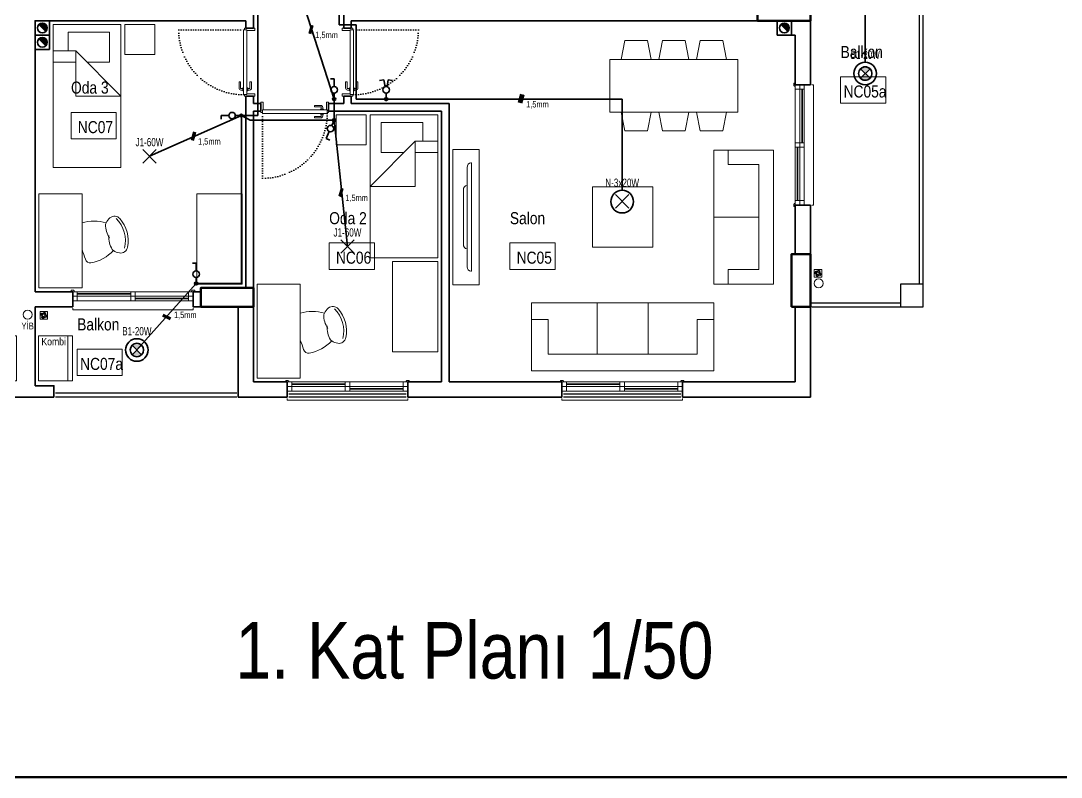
# Model space of a CAD drawing. Header units: millimetres. Extents: x 1852829 to 1882754, y -270850 to -231658.
# Drawn here: x 1862154 to 1863536, y -249346 to -248341 of the extents above; entities that cross this region are included whole.
import ezdxf
from ezdxf.enums import TextEntityAlignment as Align

# ---------------------------------------------------------------- set-up
doc = ezdxf.new("R2010")
doc.units = ezdxf.units.MM
for name, pattern in [('CONTINOUS', [0]), ('CONTINU', [0]), ('DASHED', [0.75, 0.5, -0.25]), ('izdüşüm arka', [3.174999999999999, 0, -3.174999999999999])]:
    doc.linetypes.add(name, pattern=pattern)
for name, color, linetype, lineweight in [('a_ba', 6, 'Continuous', 50), ('a_doğrama', 251, 'Continuous', 20), ('a_duvar', 251, 'Continuous', 35), ('a_görünüş', 32, 'Continuous', 25), ('a_görünüş_ince', 8, 'Continuous', 20), ('a_izdüşüm_arka', 251, 'izdüşüm arka', 30), ('a_not_mahal', 253, 'Continuous', 5), ('a_not_text', 7, 'Continuous', 13), ('a_tefriş', 8, 'Continuous', 20), ('a_çerçeve_line', 7, 'Continuous', 50), ('Aydınlatma', 4, 'CONTINOUS', 35), ('Aydınlatma_', 3, 'Continuous', 40), ('m_yib', 65, 'Continuous', 20), ('Priz', 6, 'CONTINOUS', 40), ('Topraklama', 3, 'DASHED', 40)]:
    doc.layers.add(name, color=color, linetype=linetype, lineweight=lineweight)
doc.styles.add('Grupcad', font='arial.ttf', dxfattribs={"width": 0.7})
doc.styles.add('OL', font='tsimplex.shx', dxfattribs={"width": 0.8, "height": 12})
doc.styles.get("Standard").update_dxf_attribs({"font": 'ARIALN.TTF'})

# ---------------------------------------------------------------- blocks, each defined once
blk = doc.blocks.new('K2')
at = {"layer": 'a_doğrama', "color": 251, "linetype": 'Continuous'}
for p, q in [((-13.00000000162981, 88.09999999962747), (-13.00000000186265, 1.900000000372529)), ((-13.00000000162981, 88.09999999962747), (-8.500000001862645, 88.09999999962747)), ((-12.00000000162981, 90), (-12.00000000162981, 88.09999999962747)), ((-12.00000000162981, 90), (-10.00000000186265, 90)), ((-8.500000001862645, 88.09999999962747), (-8.500000001862645, 1.900000000372529)), ((-13.00000000186265, 1.900000000372529), (-8.500000001862645, 1.900000000372529)), ((-12.00000000186265, 0), (-12.00000000186265, 1.900000000372529)), ((-12.00000000186265, 0), (-10.00000000186265, 0))]:
    blk.add_line(p, q, dxfattribs=at)
at = {"layer": 'a_doğrama', "color": 251}
for points in [[(-13.00000000162981, 83.09999999962747), (-13.50000000186265, 83.09999999962747, 0.4142135623730951), (-14.00000000186265, 82.59999999962747), (-14.00000000186265, 79.59999999962747, 0.414213562373095), (-13.50000000162981, 79.09999999968568), (-13.00000000162981, 79.09999999962747)], [(-8.500000001629815, 83.09999999962747), (-8.000000001629815, 83.09999999962747, -0.4142135623730951), (-7.500000001862645, 82.59999999962747), (-7.500000001862645, 79.59999999962747, -0.414213562373095), (-8.000000001629815, 79.09999999962747), (-8.500000001629815, 79.09999999962747)], [(-14.00000000162981, 80.09999999962747), (-16.50000000162981, 80.09999999962747, 0.414213562373095), (-17.00000000162981, 79.59999999962747), (-17.00000000186265, 71.09999999962747), (-19.00000000186265, 71.09999999962747), (-19.00000000186265, 79.59999999962747)], [(-7.500000001862645, 80.09999999956926), (-5.000000001862645, 80.09999999962747, -0.414213562373095), (-4.500000001862645, 79.59999999962747), (-4.500000001862645, 71.09999999962747), (-2.500000001862645, 71.09999999962747), (-2.500000001629815, 79.59999999962747)]]:
    blk.add_lwpolyline(points, format="xyb", dxfattribs=at)
at = {"layer": 'a_doğrama', "color": 251, "linetype": 'Continuous'}
for points in [[(-1.629814505577087e-09, 90.00000000005821), (1.999999998137355, 90), (1.999999998137355, 87), (-8.500000001862645, 87)], [(0, 0), (2, 0), (2, 3), (-8.500000001862645, 3)]]:
    blk.add_lwpolyline(points, dxfattribs=at)
at = {"layer": 'a_doğrama', "color": 251}
for points in [[(-16.50000000186265, 82.09999999962747), (-14.00000000162981, 82.09999999962747)], [(-5.000000001862645, 82.09999999962747), (-7.500000001862645, 82.09999999962747)]]:
    blk.add_lwpolyline(points, dxfattribs=at)
for centre, start, end in [((-16.50000000186265, 79.59999999962747), 90, 180), ((-5.000000001629815, 79.59999999962747), 0, 90)]:
    blk.add_arc(centre, 2.499999999999999, start, end, dxfattribs=at)
at = {"layer": 'a_izdüşüm_arka', "color": 251}
blk.add_lwpolyline([(-99.20006576180458, 1.900000000372529), (-13.00006576254964, 1.900000000372529)], dxfattribs=at)
blk.add_arc((-13.00006576254964, 1.900000000372529), 86.19999999925494, 89.99995624410063, 180, dxfattribs=at)
blk = doc.blocks.new('160p')
at = {"layer": 'a_doğrama', "color": 251}
for points in [[(-5.999925318639725, -6), (-5.999925318639725, 0), (-11.99992531863973, 0), (-11.99992531863973, -6)], [(7.46813602745533e-05, -6), (7.46813602745533e-05, 0), (-5.999925318639725, 0), (-5.999925318639725, -6)], [(-5.999925318639725, -83), (-5.999925318639725, -77), (-11.99992531863973, -77), (-11.99992531863973, -83)], [(7.46813602745533e-05, -83), (7.46813602745533e-05, -77), (-5.999925318639725, -77), (-5.999925318639725, -83)], [(-5.999925318639725, -160), (-5.999925318639725, -154), (-11.99992531863973, -154), (-11.99992531863973, -160)], [(7.46813602745533e-05, -160), (7.46813602745533e-05, -154), (-5.999925318639725, -154), (-5.999925318639725, -160)]]:
    blk.add_lwpolyline(points, close=True, dxfattribs=at)
for points in [[(2.000037341145799, -1.000074680894613), (2.00014936318621, 1.999925318174064), (0.0001493635354563594, 1.999999999068677), (0, -1.999999998137355), (1.000000001280569, -2.000037338584661), (2.000037341145799, -1.000074680894613)], [(-9.499925318639725, -6), (-9.499925318639725, -77)], [(-8.499925318639725, -6), (-8.499925318639725, -77)], [(-3.499925318639725, -83), (-3.499925318639725, -154)], [(-2.499925318639725, -83), (-2.499925318639725, -154)], [(2.000037341145799, -158.9999253191054), (2.00014936318621, -161.9999253181741), (0.0001493635354563594, -161.9999999990687), (0, -158.0000000018626), (1.000000001280569, -157.9999626614153), (2.000037341145799, -158.9999253191054)]]:
    blk.add_lwpolyline(points, dxfattribs=at)
at = {"layer": 'a_görünüş_ince', "color": 251}
for points in [[(-21.99992531829048, -160), (-23.99992531829048, -160), (-23.99992531805765, 0), (-21.99992531805765, 0)], [(-11.99992531863973, -77), (-11.99992531863973, -6)], [(-5.999925318639725, -77), (-5.999925318639725, -6)], [(-5.999925318639725, -77), (-5.999925318639725, -6)], [(7.46813602745533e-05, -77), (7.46813602745533e-05, -6)], [(-11.99992531863973, -154), (-11.99992531863973, -83)], [(-5.999925318639725, -154), (-5.999925318639725, -83)], [(-5.999925318639725, -154), (-5.999925318639725, -83)], [(7.46813602745533e-05, -154), (7.46813602745533e-05, -83)]]:
    blk.add_lwpolyline(points, dxfattribs=at)
blk = doc.blocks.new('baca_müstakil')
at = {"layer": 'a_duvar'}
h = blk.add_hatch(color=256, dxfattribs=at)
h.dxf.hatch_style = 1
h.paths.add_polyline_path([(4.903805922287575, -4.903805922287575, 0.198912367379658), (3, -9.5, 0.6681786379192994), (14.09619407771242, -14.09619407771242)])
blk.add_line((4.903805922287575, -4.903805922287575), (14.09619407771242, -14.09619407771242), dxfattribs=at)
blk.add_lwpolyline([(0, -19), (19, -19), (19, 0), (0, 0)], close=True, dxfattribs=at)
blk.add_circle((9.5, -9.5), 6.5, dxfattribs=at)
blk = doc.blocks.new('tefriş_koltuk_242x90')
at = {"layer": 'a_tefriş'}
for p, q in [((-34, -22), (-34, -90)), ((34, -22), (34, -90)), ((-99, -68), (-121, -68)), ((99, -68), (121, -68))]:
    blk.add_line(p, q, dxfattribs=at)
for points in [[(-121, -90), (-121, 0), (121, 0), (121, -90), (-121, -90)], [(-99, -68), (-99, -22), (99, -22), (99, -68)]]:
    blk.add_lwpolyline(points, dxfattribs=at)
blk = doc.blocks.new('tefriş_koltuk_202x90')
at = {"layer": 'a_tefriş'}
for p, q in [((0, -90), (0, -22)), ((-79, -68), (-101, -68)), ((79, -68), (101, -68))]:
    blk.add_line(p, q, dxfattribs=at)
for points in [[(101, -90), (101, 0), (-101, 0), (-101, -90), (101, -90)], [(79, -68), (79, -22), (-79, -22), (-79, -68)]]:
    blk.add_lwpolyline(points, dxfattribs=at)
blk = doc.blocks.new('tefirş_tv')
at = {"layer": 'a_tefriş'}
for points in [[(35, 10), (35, 10, 0.4142135623730951), (30, 15), (-30, 15, 0.4142135623730951), (-35, 10), (-35, 10)], [(60, 4), (60, 5, 0.4142135623730951), (55, 10), (-55, 10, 0.4142135623730951), (-60, 5), (-60, 4)]]:
    blk.add_lwpolyline(points, format="xyb", close=True, dxfattribs=at)
blk = doc.blocks.new('tefriş_yatak tek')
at = {"layer": 'a_tefriş'}
for points in [[(0, -0.4500000000007276), (-1.899999999994179, -0.4499999999825377), (-1.899999999994179, 0.4500000000152795), (7.276000000000001e-12, 0.4499999999970897)], [(-1.899999999994179, -0.4999999999818101), (-1.5, -0.4999999999818101), (-1.5, -0.8999999999832652), (-1.899999999994179, -0.8999999999832652)]]:
    blk.add_lwpolyline(points, close=True, dxfattribs=at)
for points in [[(-1.549999999995634, 0.4500000000080036), (-1.549999999995634, 0.1500000000087311), (-0.9499999999970896, -0.4499999999934517), (-0.9499999999970896, 0.1500000000087311), (-1.549999999995634, 0.1500000000087311)], [(-1.399999999994179, 0.4500000000080036), (-1.399999999994179, 0.1500000000087311)], [(-1.399999999994179, 7.276000000000001e-12), (-1.399999999994179, -0.2999999999919964), (-1.799999999995634, -0.2999999999847205), (-1.799999999995634, 0.2500000000181899), (-1.549999999995634, 0.250000000007276)]]:
    blk.add_lwpolyline(points, dxfattribs=at)
blk = doc.blocks.new('tefriş_sandalye')
at = {"layer": 'a_tefriş'}
blk.add_line((0, -17.97193204984069), (0, 17.97193204984069), dxfattribs=at)
at = {"layer": 'a_tefriş', "extrusion": (0, 0, -1)}
for centre, major_axis, ratio, start_param, end_param in [((43.18287486303598, 17.30047719366848), (6.760212006542563, 6.760212006542566), 0.9999999999999275, 4.815914114188857, 6.347040341211097), ((16.00839138403535, -34.32217725366354), (38.67132311283241, 38.67132311283241), 0.9999999999999551, 5.200723096198017, 5.794059864019835), ((62.07704428676516, 15.11196062900126), (21.8230740851798, -21.8230740851798), 0.999999999999872, 1.757106745828231, 2.385974519517692), ((62.07704428676516, 15.11196062900126), (21.8230740851798, -21.8230740851798), 0.999999999999872, 1.757106745828231, 2.385974519517692), ((48.74146834015846, 10.45292807649821), (12.99667295678365, -12.99667295678364), 0.99999999999815, 2.6645371924789, 2.77839960126549), ((48.74146834015846, 10.45292807649821), (12.99667295678365, -12.99667295678364), 0.99999999999815, 2.6645371924789, 2.77839960126549), ((48.74146834015846, 10.45292807649821), (12.99667295679291, -12.99667295679291), 0.9999999999988621, 2.778399601265729, 3.245117787393993), ((17.00272081233561, -5.732868962921202), (31.41721406745103, -31.41721406745102), 0.9999999999999692, -1.506941292763139, -0.5874538096300875), ((-153.9916390515864, -79.71366215869784), (117.3146754132853, -117.3146754132853), 0.9999999999995368, -1.166716425964234, -1.087708352891789), ((1.846952122636139, 18.52903357986361), (38.67132311283346, -38.67132311283346), 0.9999999999998272, -0.0344733324385442, 0.6019458158985436), ((52.58218097593635, -3.880806615576148), (12.99667295684863, -12.99667295684863), 0.999999999997, 1.410390603520463, 1.524253012306495), ((52.58218097593635, -3.880806615576148), (12.99667295684863, -12.99667295684863), 0.999999999997, 1.410390603520463, 1.524253012306495), ((52.58218097593635, -3.880806615576148), (12.99667295680965, 12.99667295680965), 0.9999999999994532, 2.514468744187543, 2.981186930314801), ((51.19207237288356, -12.59025484323501), (6.760212006539503, -6.760212006539497), 0.9999999999997768, -0.5874538096303814, 0.9436724173930268), ((11.13268793560564, -28.2164516877383), (4.992327757084597, -4.992327757084597), 0.9999999999999302, 0.6873686376137833, 2.053884300698129)]:
    blk.add_ellipse(centre, major_axis=major_axis, ratio=ratio, start_param=start_param, end_param=end_param, dxfattribs=at)
at = {"layer": 'a_tefriş', "extrusion": (0, 0, -0.9999999999999998)}
for centre, major_axis, ratio, start_param, end_param in [((16.91667054221034, -5.533280727453529), (28.83951581086084, 28.83951581086084), 0.9999999999999994, 6.265559887738812, 7.321948975697567), ((16.91667054221034, -5.533280727453529), (28.83951581086084, 28.83951581086084), 0.9999999999999994, 6.265559887738812, 7.321948975697567), ((66.46064479555935, -1.247859190218149), (21.82307408517871, -21.82307408517871), 0.9999999999999848, 1.802815685268583, 2.431683458958088), ((66.46064479555935, -1.247859190218149), (21.82307408517871, -21.82307408517871), 0.9999999999999848, 1.802815685268583, 2.431683458958088)]:
    blk.add_ellipse(centre, major_axis=major_axis, ratio=ratio, start_param=start_param, end_param=end_param, dxfattribs=at)
blk = doc.blocks.new('tefriş_süzgeç')
at = {"layer": 'a_tefriş'}
for p, q in [((4.999999999767168, 0), (-4.999999999767168, 0)), ((-4.999999999767168, 0), (-5.00000000023283, -9.999999999068676)), ((4.999999999767168, -9.999999999068676), (4.999999999767168, 0)), ((-5.00000000023283, -9.999999999068676), (4.999999999767168, -9.999999999068676)), ((-3.624374986393377, -5.061997667886316), (-4.124374985927715, -5.061997668817638)), ((-2.624374985927715, -5.061997667886316), (-3.124374985927715, -5.061997667886316)), ((-2.580978826852515, -7.580978826619684), (-2.934532216982915, -7.934532217681407)), ((-2.549553412196473, -2.511978339935012), (-2.898696066995398, -2.154068565527268)), ((-1.960721618304887, -3.338196313462503), (-2.30986427217249, -2.980286539986083)), ((-1.873872044263407, -6.873872044496237), (-2.227425434859469, -7.227425436489284)), ((-1.624374985927715, -5.061997667886316), (-2.124374985927715, -5.061997667886316)), ((-1.166765264002606, -6.166765264235437), (-1.52031865552999, -6.520318654365838)), ((-1.152982795378193, -3.943617439828813), (-1.502125448780134, -3.585707665421068)), ((-0.157720073460041, -2.526679446673369), (-0.157720073460041, -2.026679447604692)), ((-0.0619976662273985, -1.499620349357428), (-0.0619976662273985, -0.999620350288751)), ((-0.0619976681191474, -2.99962035100907), (-0.0619976685848087, -3.501690010540187)), ((-0.0619976681191474, -6.624374984763563), (-0.0619976676534861, -7.124374984763563)), ((-0.0619976676534861, -7.624374986626207), (-0.0619976681191474, -8.124374986626206)), ((-0.0619976685848087, -8.624374985694885), (-0.0619976681191474, -9.124374986626206)), ((1.042769928695634, -3.957230071537196), (1.396323318826034, -3.603676681406795)), ((1.056382559938356, -6.152982796542346), (1.4142923343461, -6.502125450409948)), ((1.500379648292437, -5.061997667886316), (2.000379649223759, -5.061997667886316)), ((1.749876709422096, -3.250123291276395), (2.103430098621174, -2.896569899283349)), ((1.772202108753845, -6.851268104277551), (2.130111884092912, -7.200410758145153)), ((2.456983491079881, -2.543016509152948), (2.810536880744621, -2.189463119022548)), ((2.488021658966317, -7.549553413875401), (2.8459314329084, -7.898696067743003)), ((2.500379649223759, -5.061997667886316), (3.000379648758098, -5.061997667886316)), ((3.500379649689422, -5.061997667886316), (4.000379649689422, -5.061997666954994))]:
    blk.add_line(p, q, dxfattribs=at)
for centre, radius, start, end in [((-0.0619976681191474, -5.061997667886316), 4.062377317597922, 134.2895954455946, 179.9999999466391), ((-0.0619976681191474, -5.061997667886316), 3.562377317597923, 134.2895954455946, 179.9999999466391), ((-0.0619976681191474, -5.061997667886316), 3.062377317597923, 179.9999999466391, 225.0000000094237), ((-0.0619976681191474, -5.061997667886316), 4.062377317597922, 225.0000000094237, 269.9999999733196), ((-0.0619976681191474, -5.061997667886316), 2.562377317597923, 179.9999999466391, 225.0000000094237), ((-0.0619976681191474, -5.061997667886316), 3.562377317597923, 225.0000000094237, 269.9999999733196), ((-0.3842644772885251, -4.420736038768153), 2.404751406819375, 84.59432072315609, 143.2015872092405), ((-0.0619976681191474, -5.061997667886316), 2.062377317597923, 134.2895954455946, 179.9999999466391), ((-0.1431039219996819, -4.967836399330735), 2.441200708543581, 90.34304790748254, 138.1212251299477), ((-0.0619976681191474, -5.061997667886316), 1.562377317597923, 134.2895954455946, 179.9999999466391), ((-0.0619976681191474, -5.061997667886316), 2.062377317597923, 225.0000000094237, 269.9999999733196), ((-0.0619976681191474, -5.061997667886316), 1.562377317597923, 225.0000000094237, 269.9999999733196), ((-0.0619976681191474, -5.061997667886316), 4.062377317597922, 45.00000000942374, 89.99999997331958), ((-0.0619976681191474, -5.061997667886316), 3.562377317597923, 45.00000000942374, 89.99999997331958), ((-0.0619976681191474, -5.061997667886316), 2.062377317597923, 45.00000000942374, 89.99999997331958), ((-0.0619976681191474, -5.061997667886316), 1.562377317597923, 45.00000000942374, 89.99999997331958), ((-0.0619976681191474, -5.061997667886316), 2.562377317597923, 269.9999999733196, 315.710404554327), ((-0.0619976681191474, -5.061997667886316), 3.062377317597923, 269.9999999733196, 315.710404554327), ((-0.0619976681191474, -5.061997667886316), 1.562377317597923, 314.2895954455946, 359.9999999466391), ((-0.0619976681191474, -5.061997667886316), 2.062377317597923, 314.2895954455946, 359.9999999466391), ((-0.0619976681191474, -5.061997667886316), 2.562377317597923, 359.9999999466391, 45.00000000942374), ((-0.0619976681191474, -5.061997667886316), 3.062377317597923, 359.9999999466391, 45.00000000942374), ((-0.0619976681191474, -5.061997667886316), 3.562377317597923, 314.2895954455946, 359.9999999466391), ((-0.0619976681191474, -5.061997667886316), 4.062377317597922, 314.2895954455946, 359.9999999466391)]:
    blk.add_arc(centre, radius, start, end, dxfattribs=at)
blk = doc.blocks.new('kombi')
at = {"layer": 'a_tefriş', "lineweight": 20}
for p, q in [((-4.751340766903013, 59.99999982936424), (40.24865918117575, 60.0021619629988)), ((-4.748457922134548, -1.013686414808035e-07), (-4.751340766903013, 59.99999982936424)), ((1.251542070880532, 0.0002881831023842096), (1.248659226112068, 60.00028811386437)), ((40.24865918117575, 60.0021619629988), (40.25154202594422, 0.002162032265914604)), ((69.24875934096053, 60.0019962839142), (69.24587649595924, 0.001996353181311861)), ((114.2487592888065, 59.99983415027964), (69.24875934096053, 60.0019962839142)), ((108.2458764510229, 0.0001225040468852967), (108.2487592957914, 60.00012243477977)), ((114.245876444038, -0.0001657804532442242), (114.2487592888065, 59.99983415027964)), ((40.25154202594422, 0.002162032265914604), (-4.748457922134548, -1.013686414808035e-07)), ((69.24587649595924, 0.001996353181311861), (114.245876444038, -0.0001657804532442242))]:
    blk.add_line(p, q, dxfattribs=at)
at = {"layer": 'a_not_mahal'}
for p in [(5.042008734541014, 47.32219275448006), (73.18532747216523, 47.32202707542456)]:
    blk.add_text('Kombi', height=10, dxfattribs=at).set_placement(p)
blk = doc.blocks.new('J1-20W')
at = {"layer": 'Aydınlatma', "color": 1, "linetype": 'CONTINU'}
for p, q in [((9, 9), (-9, -9)), ((-9, 9), (9, -9))]:
    blk.add_line(p, q, dxfattribs=at)
at = {"layer": 'Aydınlatma', "linetype": 'CONTINU', "style": 'Grupcad', "width": 0.7, "flags": 8}
blk.add_attdef('J1-20W', text='', height=11, dxfattribs=at).set_placement((0, 18.74764386721654), align=Align.MIDDLE_CENTER)
blk = doc.blocks.new('N-3x20W')
at = {"layer": 'Aydınlatma', "color": 6, "linetype": 'CONTINU'}
for p, q in [((9, 9), (-9, -9)), ((-9, 9), (9, -9))]:
    blk.add_line(p, q, dxfattribs=at)
at = {"layer": 'Aydınlatma', "linetype": 'CONTINU'}
blk.add_circle((0, -0.3079431056394242), 15.11081903452493, dxfattribs=at)
at = {"layer": 'Aydınlatma', "linetype": 'CONTINU', "style": 'Grupcad', "width": 0.7, "flags": 8}
blk.add_attdef('N-3X20W', text='', height=11, dxfattribs=at).set_placement((0, 24.80287592888635), align=Align.MIDDLE_CENTER)
blk = doc.blocks.new('B1-20W')
at = {"layer": 'Aydınlatma', "linetype": 'CONTINU'}
h = blk.add_hatch(color=1, dxfattribs=at)
edge = h.paths.add_edge_path()
edge.add_arc((-1.164153218269348e-10, 1.891748979687691e-10), 8.90954544273853, 44.99999999941044, 135.0000000005896)
edge.add_line((-6.300000000046566, 6.299999999959255), (6.300000000046566, -6.30000000007567))
edge.add_arc((-1.164153218269348e-10, -1.891748979687691e-10), 8.90954544273853, 224.9999999994104, 315.0000000005896, ccw=False)
edge.add_line((-6.299999999930151, -6.299999999959255), (6.299999999930151, 6.299999999959255))
at = {"layer": 'Aydınlatma', "color": 1, "linetype": 'CONTINU'}
for p, q in [((-6.300000000046566, 6.299999999959255), (6.300000000046566, -6.30000000007567)), ((6.299999999930151, 6.299999999959255), (-6.299999999930151, -6.299999999959255))]:
    blk.add_line(p, q, dxfattribs=at)
at = {"layer": 'Aydınlatma', "color": 4, "linetype": 'CONTINU'}
blk.add_circle((-2.91038304567337e-11, -2.91038304567337e-11), 15, dxfattribs=at)
at = {"layer": 'Aydınlatma', "color": 1, "linetype": 'CONTINU'}
blk.add_circle((0, -2.91038304567337e-11), 8.909545442950497, dxfattribs=at)
for centre, start, end in [((-1.164153218269348e-10, 1.891748979687691e-10), 44.99999999928148, 135.0000000007185), ((-1.164153218269348e-10, -1.891748979687691e-10), 224.9999999992815, 315.0000000007185)]:
    blk.add_arc(centre, 8.90954544273853, start, end, dxfattribs=at)
at = {"layer": 'Aydınlatma', "linetype": 'CONTINU', "style": 'Grupcad', "width": 0.7, "flags": 8}
blk.add_attdef('B1-20W', text='', height=11, dxfattribs=at).set_placement((-2.91038304567337e-11, 24.9999999999709), align=Align.MIDDLE_CENTER)
blk = doc.blocks.new('KOMUTATOR ANAHTAR')
at = {"layer": 'Aydınlatma', "color": 6, "linetype": 'CONTINU'}
for p, q in [((-2.876584113124409, 17.46272058073373), (-8.55538248429366, 16.51159817440202)), ((-1.361482364300173, 8.416611178297899), (-2.876584113124409, 17.46272058073373)), ((1.361482364300173, 8.416611178297899), (2.876584113124409, 17.46272058073373)), ((2.876584113124409, 17.46272058073373), (8.55538248429366, 16.51159817440202))]:
    blk.add_line(p, q, dxfattribs=at)
blk.add_circle((0, 4.318423200005782), 4.318423200000162, dxfattribs=at)
blk = doc.blocks.new('NORMAL ANAHTAR')
at = {"layer": 'Aydınlatma', "color": 6, "linetype": 'CONTINU'}
for p, q in [((0, 18.75986064848257), (-4.863207719157799, 18.75986064848257)), ((0, 8.636846400011564), (0, 18.75986064848257))]:
    blk.add_line(p, q, dxfattribs=at)
blk.add_circle((0, 4.31842319999123), 4.318423200000162, dxfattribs=at)
blk = doc.blocks.new('BUAT (Enerji)')
at = {"layer": 'Priz', "linetype": 'CONTINU'}
h = blk.add_hatch(color=256, dxfattribs=at)
edge = h.paths.add_edge_path()
edge.add_arc((0, 0), 1.75, 0, 360)
blk.add_circle((0, 0), 1.75, dxfattribs=at)

msp = doc.modelspace()

# ---------------------------------------------------------------- linework, layer by layer
at = {"layer": 'a_ba', "color": 253}
for points in [[(1863132.710147536, -248316.2790660121), (1863132.710147536, -248341.2790660121), (1863202.710147536, -248341.2790660121), (1863202.710147536, -248316.2790660121)], [(1863177.710147536, -248721.2790664028), (1863202.710147536, -248721.2790664028), (1863202.710147536, -248651.2790664028), (1863177.710147536, -248651.2790664028)], [(1862462.7101567, -248721.2790651181), (1862462.7101567, -248696.2790651181), (1862392.7101567, -248696.2790651181), (1862392.7101567, -248721.2790651181)]]:
    msp.add_lwpolyline(points, close=True, dxfattribs=at)
at = {"layer": 'a_duvar'}
for p, q in [((1862582.710156701, -248211.2790660209), (1862582.710156701, -248351.2790660119)), ((1862462.7101567, -248351.2790660121), (1862462.7101567, -248256.279066896)), ((1863202.710147536, -248426.2790662074), (1863202.710147536, -248251.2790660121)), ((1862172.710156701, -248701.2790662356), (1862172.710156701, -248341.2790660121)), ((1862172.710156701, -248341.2790660121), (1862452.710156701, -248341.2790660121)), ((1862452.7101567, -248341.2790660121), (1862452.7101567, -248351.2792049948)), ((1862592.710156701, -248341.2790660122), (1863182.710147536, -248341.2790660121)), ((1862592.710156701, -248351.2792049945), (1862592.710156701, -248341.2790660122)), ((1863182.710147536, -248360.2790660121), (1863182.710147536, -248426.2790662074)), ((1862452.7101567, -248441.2792050035), (1862452.7101567, -248696.2790651181)), ((1862462.7101567, -248451.2790660121), (1862462.7101567, -248441.2790660208)), ((1862472.7101567, -248451.2790660121), (1862462.710156701, -248451.2790660121)), ((1862582.710156701, -248451.2790660121), (1862562.710156709, -248451.2790660121)), ((1862582.710156701, -248441.2790660206), (1862582.710156701, -248451.2790660121)), ((1862592.710156701, -248451.2790660121), (1862592.710156701, -248441.2792050033)), ((1862722.710156701, -248451.2790660121), (1862592.710156701, -248451.2790660121)), ((1862722.710156701, -248821.2790660121), (1862722.710156701, -248451.2790660121)), ((1862462.710156701, -248461.2790660121), (1862472.7101567, -248461.2790660121)), ((1862462.710156701, -248821.2790660121), (1862462.7101567, -248461.2790660121)), ((1862562.710295692, -248461.2790660121), (1862712.710156701, -248461.2790660121)), ((1862712.710156701, -248461.2790660121), (1862712.710156701, -248821.2790660121)), ((1863182.710147536, -248586.2790662074), (1863182.710147536, -248651.2790664028)), ((1863202.710147537, -248701.2790660121), (1863202.710147537, -248586.2790662074)), ((1862222.7101567, -248701.2790662356), (1862172.7101567, -248701.2790662356)), ((1862172.710156701, -248826.2790659987), (1862172.710156701, -248721.2790651181)), ((1862172.7101567, -248721.2790651181), (1862222.7101567, -248721.2790651181)), ((1862442.710156701, -248721.2790660121), (1862442.710156701, -248841.2790660121)), ((1863182.710147536, -248721.2790664028), (1863182.710147536, -248821.2790660121)), ((1863202.710147536, -248841.2790660121), (1863202.710147537, -248721.2790660121)), ((1862507.710156701, -248821.2790658916), (1862462.710156701, -248821.2790658916)), ((1862712.710156701, -248821.2790658916), (1862667.710156701, -248821.2790658916)), ((1862872.710152118, -248821.2790658916), (1862722.710156701, -248821.2790658916)), ((1863182.710147536, -248821.2790658916), (1863032.710152118, -248821.2790658916)), ((1862197.710156701, -248841.2790659987), (1862127.710156701, -248841.2790659987)), ((1862442.710156701, -248841.2790659987), (1862507.710156701, -248841.2790659987)), ((1862667.710156701, -248841.2790659987), (1862872.710152118, -248841.2790659987)), ((1863032.710152118, -248841.2790659987), (1863202.710147537, -248841.2790659987))]:
    msp.add_line(p, q, dxfattribs=at)
for points in [[(1862452.7101567, -248351.2792049948), (1862462.7101567, -248351.2790660121)], [(1862582.710156698, -248351.2790660119), (1862592.710156701, -248351.2792049945)], [(1863177.710147536, -248360.2790660121), (1863182.710147536, -248360.2790660121)], [(1863182.710147536, -248426.2790662074), (1863202.710147536, -248426.2790662074)], [(1862452.7101567, -248441.2792050035), (1862462.7101567, -248441.2790660208)], [(1862472.7101567, -248451.2790660121), (1862472.7101567, -248461.2790660121)], [(1862562.710156692, -248451.2778151698), (1862562.710295692, -248461.2790660121)], [(1862582.710156701, -248441.2790660206), (1862592.708905855, -248441.2792049859)], [(1863182.710147536, -248586.2790662074), (1863202.710147537, -248586.2790662074)], [(1862222.7101567, -248721.2790651181), (1862222.7101567, -248701.2790662356)], [(1862392.7101567, -248721.2790651181), (1862382.7101567, -248721.2790651181), (1862382.7101567, -248701.2790651181), (1862392.7101567, -248701.2790651181)], [(1862507.710156701, -248821.2790658916), (1862507.710156701, -248841.2790659987)], [(1862667.710156701, -248821.2790658916), (1862667.710156701, -248841.2790659987)], [(1862872.710152118, -248841.2790659987), (1862872.710152118, -248821.2790659987)], [(1863032.710152118, -248841.2790659987), (1863032.710152118, -248821.2790659987)], [(1862197.710156701, -248841.2790659987), (1862197.710156701, -248826.2790659987), (1862172.710156701, -248826.2790659987)]]:
    msp.add_lwpolyline(points, dxfattribs=at)
at = {"layer": 'a_görünüş', "color": 251}
for points in [[(1863347.710147536, -248691.2790660121), (1863347.710147536, -248131.279066012)], [(1863352.710147536, -248691.2790660121), (1863352.710147536, -248131.279066012)], [(1863204.710147537, -248716.2790660121), (1863322.710147536, -248716.2790660121)], [(1863204.710147537, -248721.2790660121), (1863322.710147536, -248721.2790660121)], [(1862440.710156701, -248836.2790659986), (1862199.710156701, -248836.2790659986)], [(1862665.710156701, -248837.2790659975), (1862509.716330699, -248837.2790724265)], [(1863030.710152118, -248837.2790659975), (1862874.716326117, -248837.2790724265)], [(1862440.710156701, -248841.2790659986), (1862199.710156701, -248841.2790659986)], [(1862665.710156701, -248841.2790659987), (1862509.716330699, -248841.2790725089)], [(1863030.710152118, -248841.2790659987), (1862874.716326117, -248841.2790725089)]]:
    msp.add_lwpolyline(points, dxfattribs=at)
msp.add_lwpolyline([(1863322.710147536, -248721.2790660121), (1863352.710147536, -248721.2790660121), (1863352.710147536, -248691.2790660121), (1863322.710147536, -248691.2790660121)], close=True, dxfattribs=at)
at = {"layer": 'a_not_mahal'}
for points in [[(1863302.944790428, -248415.7274943595), (1863242.944790428, -248415.7274943595), (1863242.944790428, -248450.7274943595), (1863302.944790428, -248450.7274943595)], [(1862280.443623883, -248463.0405109817), (1862220.443623883, -248463.0405109817), (1862220.443623883, -248498.0405109817), (1862280.443623883, -248498.0405109817)], [(1862623.41786274, -248636.5680439513), (1862563.41786274, -248636.5680439513), (1862563.41786274, -248671.5680439513), (1862623.41786274, -248671.5680439513)], [(1862863.497223109, -248636.5680439513), (1862803.497223109, -248636.5680439513), (1862803.497223109, -248671.5680439513), (1862863.497223109, -248671.5680439513)], [(1862288.586277152, -248777.7350408777), (1862228.586277152, -248777.7350408777), (1862228.586277152, -248812.7350408777), (1862288.586277152, -248812.7350408777)]]:
    msp.add_lwpolyline(points, close=True, dxfattribs=at)
at = {"layer": 'a_tefriş'}
for points in [[(1862951.258711941, -248392.5885555246), (1862956.258711941, -248367.5885555246), (1862986.258711941, -248367.5885555246), (1862991.258711941, -248392.5885555246)], [(1863001.258711941, -248392.5885555246), (1863006.258711941, -248367.5885555246), (1863036.258711941, -248367.5885555246), (1863041.258711941, -248392.5885555246)], [(1863051.258711941, -248392.5885555246), (1863056.258711941, -248367.5885555246), (1863086.258711941, -248367.5885555246), (1863091.258711941, -248392.5885555246)], [(1862951.258711941, -248462.5885555246), (1862956.258711941, -248487.5885555246), (1862986.258711941, -248487.5885555246), (1862991.258711941, -248462.5885555246)], [(1863001.258711941, -248462.5885555246), (1863006.258711941, -248487.5885555246), (1863036.258711941, -248487.5885555246), (1863041.258711941, -248462.5885555246)], [(1863051.258711941, -248462.5885555246), (1863056.258711941, -248487.5885555246), (1863086.258711941, -248487.5885555246), (1863091.258711941, -248462.5885555246)]]:
    msp.add_lwpolyline(points, dxfattribs=at)
for points in [[(1863106.258711941, -248462.5885555246), (1862936.258711941, -248462.5885555246), (1862936.258711941, -248392.5885555246), (1863106.258711941, -248392.5885555246)], [(1862762.71201762, -248692.1388965663), (1862727.71201762, -248692.1388965663), (1862727.70764188, -248512.1388965663), (1862762.70764188, -248512.1388965663)], [(1862235.053413679, -248696.2790658223), (1862177.710156701, -248696.2790658223), (1862177.7101567, -248571.2724004258), (1862235.053413679, -248571.2724004258)], [(1862387.710156701, -248571.2790660115), (1862447.710156701, -248571.2790660115), (1862447.710156701, -248691.2790660115), (1862387.710156701, -248691.2790660115)], [(1862993.274623176, -248642.1352082149), (1862913.274623176, -248642.1352082149), (1862913.271237888, -248562.135207946), (1862993.271237888, -248562.135207946)], [(1862707.710156699, -248661.2790660123), (1862647.710156699, -248661.2790660123), (1862647.710156699, -248781.2790660123), (1862707.710156699, -248781.2790660123)], [(1862525.053391856, -248816.2790660122), (1862467.710134878, -248816.2790660122), (1862467.710134877, -248691.2724006156), (1862525.053391856, -248691.2724006156)]]:
    msp.add_lwpolyline(points, close=True, dxfattribs=at)
at = {"layer": 'a_çerçeve_line'}
msp.add_lwpolyline([(1872123.904255825, -249346.4948289079), (1872123.904255825, -246346.4948289079), (1853005.390146533, -246346.4948289079), (1853005.390146533, -249346.4948289079)], close=True, dxfattribs=at)
at = {"layer": 'Aydınlatma'}
for p, q in [((1862468.70992613, -248467.2787218319), (1862468.70992613, -248140.2793208847)), ((1863275.678130448, -248396.4025750724), (1863275.678130448, -248188.3271627073)), ((1862576.70992613, -248240.3456591342), (1862576.70992613, -248346.7667364678)), ((1862570.067053255, -248445.2793196384), (1862522.70992613, -248298.7793196384)), ((1862599.453192533, -248346.7667364677), (1862576.70992613, -248346.7667364678)), ((1862599.453192533, -248445.2793196384), (1862599.453192533, -248346.7667364677)), ((1862570.067053255, -248473.2686232041), (1862570.067053255, -248445.2793196384)), ((1862639.02896119, -248445.2793196384), (1862599.453192533, -248445.2793196384)), ((1862639.02896119, -248445.2793196384), (1862952.709921548, -248445.2793196384)), ((1862952.709921548, -248566.4764436493), (1862952.709921548, -248445.2793196384)), ((1862446.711176974, -248467.2809136643), (1862324.70992613, -248521.2793191914)), ((1862446.711176975, -248467.2809136643), (1862468.70992613, -248467.2787218319)), ((1862446.711176974, -248467.2809136643), (1862458.43048211, -248473.279746048)), ((1862446.711176974, -248690.2793187443), (1862446.711176974, -248467.2809136643)), ((1862458.43048211, -248473.279746048), (1862570.067053255, -248473.2686232041)), ((1862587.70992613, -248641.2793195781), (1862570.067053255, -248473.2686232041)), ((1862386.70992613, -248690.2793187443), (1862307.911332479, -248778.7468953201)), ((1862386.70992613, -248690.2793187443), (1862446.711176974, -248690.2793187443))]:
    msp.add_line(p, q, dxfattribs=at)
at = {"layer": 'Aydınlatma', "color": 3}
for p, q in [((1862539.895055415, -248347.0652047646), (1862536.797561226, -248358.0623756751)), ((1862541.820150024, -248347.607432344), (1862538.722655835, -248358.6046032545)), ((1862818.202395382, -248438.6962790243), (1862815.104901193, -248449.6934499348)), ((1862820.12748999, -248439.2385066037), (1862817.029995801, -248450.2356775142)), ((1862822.052584599, -248439.7807341831), (1862818.95509041, -248450.7779050936)), ((1862383.753330055, -248488.9390066654), (1862380.655835866, -248499.9361775759)), ((1862385.678424663, -248489.4812342449), (1862382.580930474, -248500.4784051553)), ((1862579.801528009, -248563.5118055375), (1862576.70403382, -248574.508976448)), ((1862581.726622618, -248564.0540331169), (1862578.629128429, -248575.0512040274)), ((1862341.897769765, -248733.4490000526), (1862352.266828552, -248738.2463803949)), ((1862342.737568574, -248731.6338587465), (1862353.106627361, -248736.4312390889))]:
    msp.add_line(p, q, dxfattribs=at)
at = {"layer": 'Aydınlatma', "color": 6}
for p, q in [((1862570.067053255, -248437.2793196384), (1862570.067053255, -248445.2793196384)), ((1862639.02896119, -248437.2793196384), (1862639.02896119, -248445.2793196384)), ((1862438.711176974, -248467.2809136643), (1862446.711176974, -248467.2809136643)), ((1862566.942769266, -248480.6333262436), (1862570.066502881, -248473.2683898353)), ((1862386.70992613, -248682.2793187443), (1862386.70992613, -248690.2793187443))]:
    msp.add_line(p, q, dxfattribs=at)
at = {"layer": 'm_yib'}
for centre in [(1863213.703310802, -248690.2057747764), (1862162.745485792, -248731.7929362141)]:
    msp.add_circle(centre, 5.917362598526119, dxfattribs=at)

# ---------------------------------------------------------------- block references
at = {"layer": 'a_duvar', "xscale": -1}
for name, p, rotation in [('baca_müstakil', (1862172.710156701, -248341.2790660121), 90), ('baca_müstakil', (1863158.710147536, -248341.2790660121), 90), ('baca_müstakil', (1862172.710156701, -248360.2790660124), 90), ('160p', (1862382.710156701, -248701.2791409174), 270), ('160p', (1862667.710156701, -248821.2791405734), 270), ('160p', (1863032.710152119, -248821.2791406805), 270)]:
    msp.add_blockref(name, p, dxfattribs=dict(at, rotation=rotation))
msp.add_blockref('160p', (1863182.710222218, -248426.2790537374), dxfattribs=at)
at = {"layer": 'a_duvar'}
msp.add_blockref('kombi', (1862107.937831403, -248819.9312729486), dxfattribs=at)
msp.add_blockref('kombi', (1862107.937831403, -248819.9312729486), dxfattribs=at)
at = {"layer": 'a_izdüşüm_arka', "ltscale": 5, "xscale": -1}
for p, rotation in [((1862462.710156701, -248351.2790660121), 180.0007963121094), ((1862472.7101567, -248451.2790660121), 270.0007963121094)]:
    msp.add_blockref('K2', p, dxfattribs=dict(at, rotation=rotation))
at = {"layer": 'a_izdüşüm_arka', "ltscale": 5, "rotation": 179.9992036878906}
msp.add_blockref('K2', (1862582.710156698, -248351.2790660119), dxfattribs=at)
at = {"layer": 'a_tefriş', "zscale": 100}
for p, xscale, yscale, rotation in [((1862241.710156702, -248536.2790660115), -100.0000000000011, 100.0000000000011, 90), ((1862662.710156699, -248656.2790660115), 100, 100, 270)]:
    msp.add_blockref('tefriş_yatak tek', p, dxfattribs=dict(at, xscale=xscale, yscale=yscale, rotation=rotation))
at = {"layer": 'a_tefriş', "lineweight": -3, "extrusion": (5.028988270783903e-31, 2.241813849475926e-16, -1), "xscale": -0.882352941176479, "yscale": 0.882352941176479, "zscale": -0.882352941176479, "rotation": 90}
msp.add_blockref('tefriş_koltuk_202x90', (-1863153.682612669, -248602.1355112779), dxfattribs=at)
at = {"layer": 'a_tefriş', "extrusion": (0, 0, -1), "xscale": -1.2, "rotation": 270.0000016677939}
msp.add_blockref('tefirş_tv', (-1862756.707641877, -248602.1393663), dxfattribs=at)
at = {"layer": 'a_tefriş'}
for name, p in [('tefriş_sandalye', (1862235.053413679, -248627.8104846814)), ('tefriş_süzgeç', (1863212.806319041, -248671.9702696232)), ('tefriş_sandalye', (1862525.053391856, -248747.8104848712))]:
    msp.add_blockref(name, p, dxfattribs=at)
at = {"layer": 'a_tefriş', "rotation": 90}
msp.add_blockref('tefriş_süzgeç', (1862179.212358014, -248732.6082684888), dxfattribs=at)
at = {"layer": 'a_tefriş', "xscale": -1, "rotation": 180}
msp.add_blockref('tefriş_koltuk_242x90', (1862953.270847963, -248806.2790658916), dxfattribs=at)
at = {"layer": 'Aydınlatma', "linetype": 'CONTINU'}
for name, p in [('NORMAL ANAHTAR', (1862570.067053255, -248437.2793196384)), ('KOMUTATOR ANAHTAR', (1862639.02896119, -248437.2793196384)), ('NORMAL ANAHTAR', (1862386.70992613, -248682.2793187443))]:
    msp.add_blockref(name, p, dxfattribs=at)
for p, rotation in [((1862438.711176974, -248467.2809136643), 89.99999999999993), ((1862566.942769266, -248480.6333262436), 157.0164579242676)]:
    msp.add_blockref('NORMAL ANAHTAR', p, dxfattribs=dict(at, rotation=rotation))
ref = msp.add_blockref('N-3x20W', (1862952.709921548, -248581.2793195781), dxfattribs=at)
ref.add_attrib('N-3X20W', 'N-3x20W', dxfattribs={"layer": 'Aydınlatma_', "color": 4, "linetype": 'Continuous', "height": 11, "style": 'Grupcad', "width": 0.7}).set_placement((1862952.709921548, -248556.4764436492), align=Align.MIDDLE_CENTER)
at = {"layer": 'Priz', "color": 4, "linetype": 'CONTINU'}
for p in [(1862570.067053255, -248445.2793196384), (1862639.02896119, -248445.2793196384), (1862446.711176975, -248467.2809136643), (1862570.067053255, -248473.2686232041), (1862386.70992613, -248690.2793187443)]:
    msp.add_blockref('BUAT (Enerji)', p, dxfattribs=at)
at = {"layer": 'Topraklama'}
for name, p, values in [('B1-20W', (1863275.678130448, -248411.4025750724), {'B1-20W': 'B1-20W'}), ('J1-20W', (1862324.70992613, -248521.2793191914), {'J1-20W': 'J1-60W'}), ('J1-20W', (1862587.70992613, -248641.2793195781), {'J1-20W': 'J1-60W'}), ('B1-20W', (1862307.911332479, -248778.7468953203), {'B1-20W': 'B1-20W'})]:
    msp.add_blockref(name, p, dxfattribs=at).add_auto_attribs(values)

# ---------------------------------------------------------------- texts
at = {"layer": 'a_not_mahal'}
for s, p in [('Balkon', (1863242.944790428, -248390.7274943597)), ('Oda 3', (1862220.443623883, -248438.0405109819)), ('Oda 2', (1862563.41786274, -248611.5680439515)), ('Salon', (1862803.497223109, -248611.5680439515)), ('Balkon', (1862228.586277152, -248752.7350408779))]:
    msp.add_text(s, height=16, dxfattribs=at).set_placement(p)
for s, p in [('NC05a', (1863275.368894506, -248443.2274945234)), ('NC07', (1862252.867727961, -248490.5405111456)), ('NC06', (1862595.841966818, -248664.0680441152)), ('NC05', (1862835.921327187, -248664.0680441152)), ('NC07a', (1862261.01038123, -248805.2350410416))]:
    msp.add_text(s, height=16, rotation=359.9999974912192, dxfattribs=at).set_placement(p, align=Align.CENTER)
at = {"layer": 'a_not_text'}
for s, height, p in [('YİB', 9, (1862154.485976129, -248751.3386025121)), ('1. Kat Planı 1/50 ', 75, (1862438.647018843, -249215.4183054965))]:
    msp.add_text(s, height=height, dxfattribs=at).set_placement(p)
at = {"layer": 'Priz', "color": 3, "linetype": 'CONTINU', "style": 'OL', "width": 0.7}
for p in [(1862544.900206723, -248364.277741504), (1862825.132641298, -248456.4510433431), (1862389.22892682, -248505.7800659725), (1862584.806679317, -248580.7243422769), (1862357.233160411, -248736.3557591269)]:
    msp.add_text('1,5mm', height=8.4, rotation=359.9999999999795, dxfattribs=at).set_placement(p)

doc.saveas('drawing.dxf')
